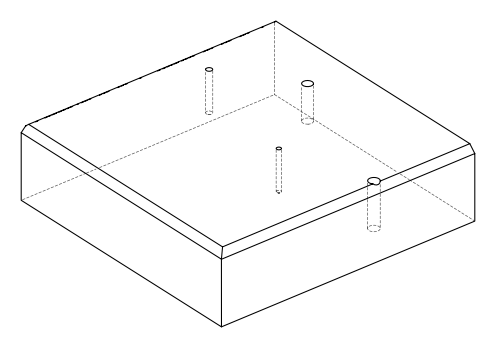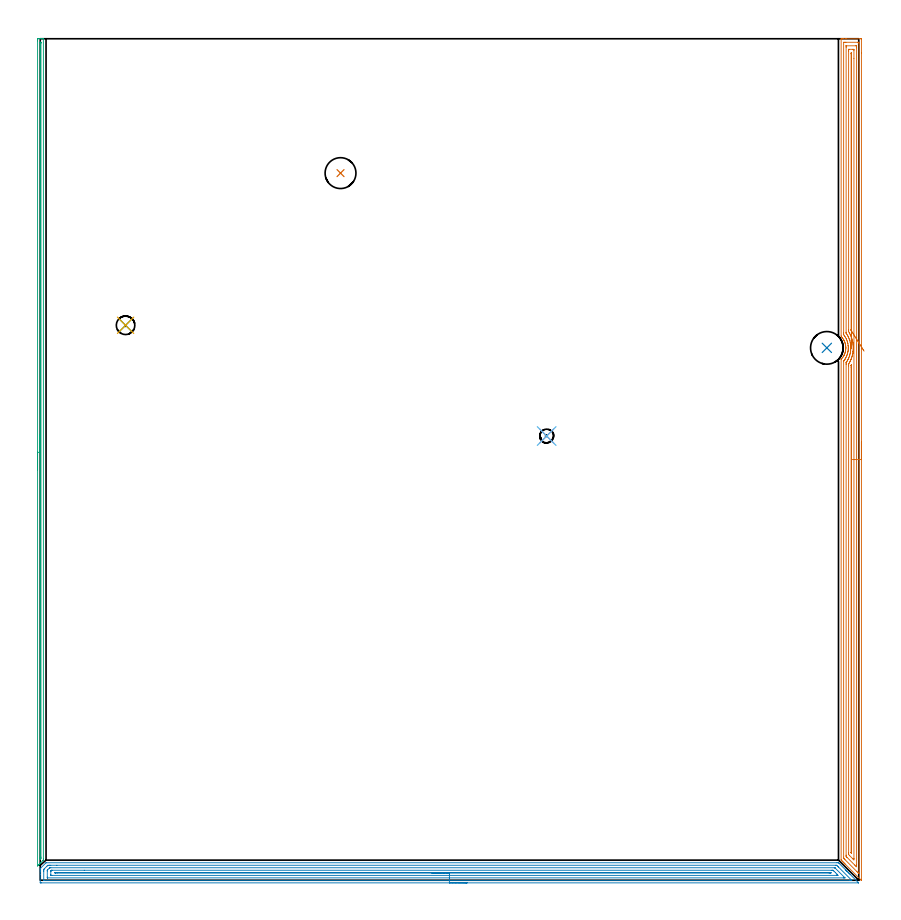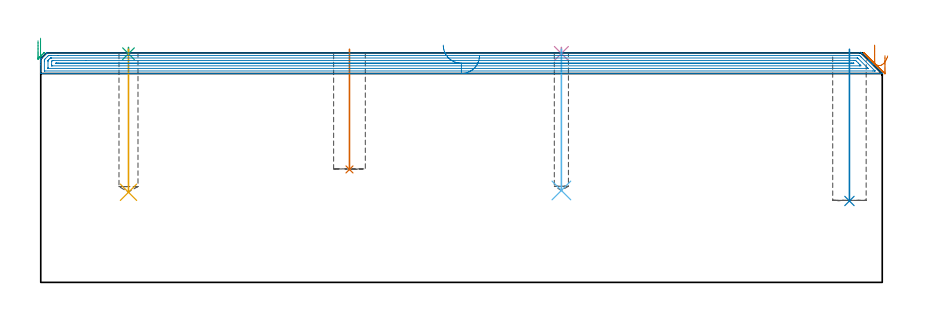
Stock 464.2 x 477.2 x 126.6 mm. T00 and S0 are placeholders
(PLAN: 9 operations, 5 tool changes, 46.4 min)
(1 INDEXABLE_INSERT_DRILL_BLIND_HOLE_FROM_SOLID | STEP1POCKET | NXT0302_006 | 0.27 min | 15380 mm3)
(2 INDEXABLE_INSERT_DRILL_BLIND_HOLE_FROM_SOLID_1 | STEP1POCKET_3 | NXT0302_008 | 0.34 min | 21857 mm3)
(3 SPOT_DRILL | STEP1POCKET_1 | NXT0321_9005460120000 | 0.03 min | 0 mm3)
(4 SPOT_DRILL_1 | STEP1POCKET_2 | NXT0321_9005460120000 | 0.03 min | 1 mm3)
(5 DRILL_BLIND_HOLE_INTO_CENTER | STEP1POCKET_1 | UGT0301_500 | 0.32 min | 6439 mm3)
(6 DRILL_BLIND_HOLE_INTO_CENTER_1 | STEP1POCKET_2 | UGT0301_473 | 0.31 min | 3513 mm3)
(7 AREA_MILL | FG_CHAMFER_SURFACE | UGT0205_001 | 19.05 min | 31530 mm3)
(8 AREA_MILL_1 | FG_CHAMFER_SURFACE_1 | UGT0205_001 | 18.48 min | 29668 mm3)
(9 AREA_MILL_2 | FG_CHAMFER_SURFACE_2 | UGT0205_001 | 7.62 min | 2542 mm3)
(TOOL NXT0302_006 | Index. Insert Drill 17.5mm [880-D1750L25-05] | D17.5 PA176 FL88 Z2)
(TOOL NXT0302_008 | Index. Insert Drill 18.5mm [880-D1850L25-05] | D18.5 PA176 FL93 Z2)
(TOOL NXT0321_9005460120000 | NC Spot Drill, 142deg, 12mm, Carbide, Uncoated | D12 PA142 FL30 Z2)
(TOOL UGT0301_500 | Carbide Drill 10.5 mm | D10.5 PA118 FL87 Z2)
(TOOL UGT0301_473 | Carbide Drill 7.8 mm | D7.8 PA118 FL76 Z2)
(TOOL UGT0205_001 | Chamfer Mill 20 x 3 x 45 deg. | D20 FL50 Z2)
(OP 1 INDEXABLE_INSERT_DRILL_BLIND_HOLE_FROM_SOLID)
G17 G21 G94 G90
T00 M6
G54
G17 G0 G90 X170.3 Y401. S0 M3
G43 Z136.6 H1
G94 G81 G98 Z62.3 F250. R128.6
G80
M5
M2
(OP 2 INDEXABLE_INSERT_DRILL_BLIND_HOLE_FROM_SOLID_1)
G17 G21 G94 G90
T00 M6
G54
G17 G0 G90 X446.1 Y301.9 S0 M3
G43 Z136.6 H1
G94 G81 G98 Z44.9 F250. R128.6
G80
M5
M2
(OP 3 SPOT_DRILL)
G17 G21 G94 G90
T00 M6
G54
G17 G0 G90 X48.4 Y314.7 S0 M3
G43 Z136.6 H0
G94 G81 G98 Z126.148 F250. R129.6
G80
M5
M2
(OP 4 SPOT_DRILL_1)
G17 G21 G94 G90
T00 M6
G54
G17 G0 G90 X287.2 Y251.9 S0 M3
G43 Z136.6 H0
G94 G81 G98 Z126.264 F250. R129.6
G80
M5
M2
(OP 5 DRILL_BLIND_HOLE_INTO_CENTER)
G17 G21 G94 G90
T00 M6
G54
G17 G0 G90 X48.4 Y314.7 S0 M3
G43 Z136.6 H0
G94 G81 G98 Z49.7 F250. R128.6
G80
M5
M2
(OP 6 DRILL_BLIND_HOLE_INTO_CENTER_1)
G17 G21 G94 G90
T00 M6
G54
G17 G0 G90 X287.2 Y251.9 S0 M3
G43 Z136.6 H0
G94 G81 G98 Z50.7 F250. R128.6
G80
M5
M2
(OP 7 AREA_MILL)
G17 G21 G94 G90
T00 M6
G54
G17 G0 G90 X465.7 Y248.553 S1061 M3
G43 Z136.6 H0
Z125.1
G94 G1 Y248.515 Z124.229 F250.
Y248.401 Z123.364
Y248.213 Z122.512
Y247.95 Z121.68
Y247.616 Z120.874
Y247.214 Z120.1
Y246.745 Z119.364
Y246.214 Z118.672
Y245.624 Z118.029
Y244.981 Z117.44
Y244.289 Z116.909
Y243.553 Z116.44
Y242.78 Z116.037
Y241.974 Z115.703
Y241.142 Z115.441
Y240.29 Z115.252
Y239.425 Z115.138
Y238.553 Z115.1
X465.699 Y0.053
X465.689 Y-0.081 Z115.106
X465.688 Y-0.085 Z115.107
X465.526 Y0.076 Z115.273
X465.465 Y0.136 Z115.334
X456.592 Y9.008 Z124.206
X456.422 Y9.176 Z124.372
X456.257 Y9.342 Z124.541
X456.145 Y9.454 Z124.653
X455.981 Y9.617 Z124.814
X455.821 Y9.778 Z124.976
X455.699 Y9.901 Z125.099
X455.54 Y10.058 Z125.255
X455.386 Y10.213 Z125.412
X455.252 Y10.347 Z125.546
X455.099 Y10.499 Z125.696
X454.951 Y10.649 Z125.847
X454.805 Y10.794 Z125.992
X454.658 Y10.94 Z126.137
X454.515 Y11.084 Z126.283
X454.359 Y11.24 Z126.439
X454.211 Y11.393 Z126.584
X454.205 Y11.404 Z126.59
X454.2 Y11.687 Z126.6
Y295.27
X454.203 Y295.414 Z126.589
X454.347 Y295.576 Z126.452
X454.407 Y295.64 Z126.392
X454.474 Y295.717 Z126.325
X454.576 Y295.832 Z126.223
X454.942 Y296.283 Z125.857
X455.092 Y296.493 Z125.706
X455.26 Y296.726 Z125.538
X455.466 Y297.056 Z125.331
X455.536 Y297.169 Z125.259
X455.642 Y297.354 Z125.153
X455.761 Y297.558 Z125.037
X455.796 Y297.62 Z125.002
X455.818 Y297.662 Z124.98
X455.907 Y297.85 Z124.892
X455.953 Y297.949 Z124.843
X456.018 Y298.085 Z124.78
X456.202 Y298.514 Z124.597
X456.319 Y298.843 Z124.477
X456.363 Y298.96 Z124.435
X456.501 Y299.409 Z124.295
X456.604 Y299.815 Z124.191
X456.696 Y300.223 Z124.103
X456.708 Y300.303 Z124.091
X456.771 Y300.75 Z124.029
X456.815 Y301.197 Z123.982
X456.828 Y301.473 Z123.966
Y301.522 Z123.96
X456.836 Y301.644 Z123.955
X456.837 Y301.925 Z123.953
Y302.091 Z123.951
X456.835 Y302.119
X456.829 Y302.257 Z123.959
X456.825 Y302.429 Z123.973
X456.82 Y302.539 Z123.978
X456.776 Y302.986 Z124.021
X456.731 Y303.309 Z124.065
X456.718 Y303.418 Z124.082
X456.696 Y303.576 Z124.104
X456.657 Y303.755 Z124.142
X456.63 Y303.88 Z124.169
X456.517 Y304.328 Z124.281
X456.429 Y304.627 Z124.37
X456.386 Y304.774 Z124.414
X456.225 Y305.224 Z124.574
X456.128 Y305.455 Z124.669
X456.092 Y305.541 Z124.704
X456.04 Y305.668 Z124.758
X455.818 Y306.137 Z124.979
X455.806 Y306.159 Z124.991
X455.702 Y306.352 Z125.093
X455.655 Y306.435 Z125.14
X455.583 Y306.563 Z125.215
X455.297 Y307.014 Z125.502
X454.993 Y307.457 Z125.806
X454.952 Y307.509 Z125.846
X454.941 Y307.523 Z125.857
X454.59 Y307.943 Z126.208
X454.205 Y308.377 Z126.591
X454.2 Y308.668 Z126.6
Y477.031
X454.202 Y477.193 Z126.588
X454.207 Y477.2 Z126.584
X454.547 Z126.253
X454.873 Z125.926
X455.54 Z125.255
X456.756 Z124.041
X457.304 Z123.49
X465.242 Z115.556
X465.518 Y477.197 Z115.279
X465.692 Y477.19 Z115.106
X465.699 Y477.014 Z115.099
X465.7 Y469.146 Z115.1
Y238.553
X464.286 Z116.514
X464.285 Y4.171 Z116.515
X464.284 Y4.095 Z116.516
X464.278 Y3.804 Z116.522
X464.184 Y3.878 Z116.616
X463.959 Y4.095 Z116.841
X463.478 Y4.574 Z117.322
X463.062 Y4.988 Z117.738
X456.422 Y11.628 Z124.378
X455.919 Y12.134 Z124.881
X455.748 Y12.311 Z125.052
X455.621 Y12.446 Z125.179
X455.615 Y13.027 Z125.185
Y294.302
X455.616 Y294.377 Z125.184
X455.618 Y294.427 Z125.182
X455.621 Y294.449 Z125.179
X455.635 Y294.471 Z125.165
X455.698 Y294.559 Z125.102
X455.801 Y294.694 Z124.999
X455.934 Y294.871 Z124.866
X456.229 Y295.27 Z124.571
X456.28 Y295.342 Z124.52
X456.308 Y295.386 Z124.492
X456.422 Y295.568 Z124.378
X456.644 Y295.938 Z124.156
X456.775 Y296.163 Z124.025
X456.965 Y296.507 Z123.835
X457.23 Y297.056 Z123.57
X457.24 Y297.078 Z123.56
X457.304 Y297.231 Z123.496
X457.505 Y297.746 Z123.295
X457.579 Y297.949 Z123.221
X457.73 Y298.411 Z123.07
X457.856 Y298.843 Z122.944
X457.896 Y298.99 Z122.904
X457.924 Y299.108 Z122.876
X458.061 Y299.736 Z122.739
X458.078 Y299.845 Z122.722
X458.186 Y300.616 Z122.614
X458.187 Y300.628 Z122.613
X458.22 Y301.056 Z122.58
X458.246 Y301.462 Z122.554
X458.247 Y301.522 Z122.553
X458.244 Y302.357 Z122.556
X458.241 Y302.415 Z122.559
X458.186 Y303.178 Z122.614
X458.172 Y303.316 Z122.628
X458.171 Y303.324 Z122.629
X458.032 Y304.202 Z122.768
X457.99 Y304.4 Z122.81
X457.817 Y305.095 Z122.983
X457.656 Y305.632 Z123.144
X457.529 Y305.988 Z123.271
X457.304 Y306.561 Z123.496
X457.163 Y306.881 Z123.637
X457.038 Y307.151 Z123.762
X456.701 Y307.774 Z124.099
X456.422 Y308.221 Z124.378
X456.125 Y308.668 Z124.675
X455.973 Y308.885 Z124.827
X455.637 Y309.324 Z125.163
X455.621 Y309.386 Z125.179
X455.617 Y309.483 Z125.183
X455.616 Y309.561 Z125.184
X455.614 Y310.379 Z125.186
X455.615 Y475.003 Z125.185
X455.616 Y475.105 Z125.184
X455.618 Y475.155 Z125.182
X455.621 Y475.176 Z125.179
X455.631 Y475.19 Z125.169
X456.028 Y475.197 Z124.772
X456.422 Y475.199 Z124.378
X456.907 Y475.2 Z123.893
X463.478 Y475.199 Z117.322
X463.966 Y475.197 Z116.834
X464.183 Y475.19 Z116.617
X464.279 Y475.171 Z116.521
X464.285 Y474.874 Z116.515
Y474.798
X464.286 Y238.553 Z116.514
X462.871 Z117.929
Y8.561
X462.87 Y8.283 Z117.93
X462.866 Y7.668 Z117.934
X462.865 Y7.656 Z117.935
X462.841 Y7.668 Z117.959
X462.596 Y7.907 Z118.204
X461.939 Y8.561 Z118.861
X457.473 Y13.027 Z123.327
X457.304 Y13.197 Z123.496
X457.127 Y13.38 Z123.673
X457.041 Y13.47 Z123.759
X457.036 Y13.641 Z123.764
X457.032 Y13.92 Z123.769
X457.029 Y14.198 Z123.771
Y292.59
Y292.869
X457.034 Y293.484 Z123.766
X457.035 Y293.55 Z123.765
X457.06 Y293.604 Z123.74
X457.11 Y293.68 Z123.69
X457.304 Y293.971 Z123.496
X457.462 Y294.216 Z123.338
X457.562 Y294.377 Z123.238
X457.796 Y294.772 Z123.004
X458.081 Y295.27 Z122.719
X458.118 Y295.339 Z122.682
X458.186 Y295.478 Z122.614
X458.4 Y295.947 Z122.4
X458.494 Y296.163 Z122.306
X458.661 Y296.575 Z122.139
X458.844 Y297.056 Z121.956
X458.902 Y297.225 Z121.898
X459.068 Y297.733 Z121.732
X459.116 Y297.901 Z121.684
X459.129 Y297.949 Z121.671
X459.295 Y298.613 Z121.505
X459.345 Y298.843 Z121.455
X459.449 Y299.35 Z121.351
X459.502 Y299.736 Z121.298
X459.554 Y300.136 Z121.246
X459.607 Y300.629 Z121.193
X459.633 Y300.95 Z121.167
X459.659 Y301.522 Z121.141
X459.66 Y301.816 Z121.14
X459.655 Y302.415 Z121.145
X459.636 Y302.733 Z121.164
X459.592 Y303.309 Z121.208
X459.552 Y303.712 Z121.248
X459.478 Y304.202 Z121.322
X459.389 Y304.77 Z121.411
X459.315 Y305.095 Z121.485
X459.102 Y305.954 Z121.698
X459.092 Y305.988 Z121.708
X459.068 Y306.067 Z121.732
X458.794 Y306.881 Z122.006
X458.621 Y307.334 Z122.179
X458.434 Y307.774 Z122.366
X458.186 Y308.308 Z122.614
X457.999 Y308.668 Z122.801
X457.778 Y309.081 Z123.022
X457.475 Y309.561 Z123.325
X457.035 Y310.241 Z123.765
X457.033 Y310.287 Z123.767
X457.03 Y310.361 Z123.77
X457.029 Y310.454 Z123.771
Y310.733
Y472.398
X457.03 Y473.012 Z123.77
X457.032 Y473.151 Z123.768
X457.035 Y473.183 Z123.765
X457.038 Y473.19 Z123.762
X457.057 Y473.194 Z123.743
X457.12 Y473.199 Z123.68
X462.596 Z118.204
X462.782 Y473.197 Z118.018
X462.834 Y473.194 Z117.966
X462.862 Y473.19 Z117.938
X462.865 Y473.177 Z117.935
X462.869 Y473.105 Z117.931
X462.871 Y473.012 Z117.929
Y472.733
X462.872 Y472.119 Z117.928
X462.871 Y238.553 Z117.929
X461.457 Z119.343
X461.456 Y12.395 Z119.344
X461.455 Y12.134 Z119.345
X461.45 Y11.508 Z119.35
X460.816 Y12.134 Z119.984
X459.031 Y13.92 Z121.769
X458.45 Y14.546 Z122.35
X458.447 Y14.813 Z122.353
X458.444 Y15.446 Z122.356
X458.443 Y291.697 Z122.357
X458.444 Y292.329 Z122.356
X458.447 Y292.59 Z122.353
X458.45 Y292.745 Z122.35
X458.519 Y292.866 Z122.281
X458.622 Y293.042 Z122.178
X458.884 Y293.484 Z121.916
X458.952 Y293.601 Z121.848
X459.068 Y293.809 Z121.732
X459.265 Y294.178 Z121.535
X459.362 Y294.377 Z121.438
X459.55 Y294.782 Z121.25
X459.765 Y295.27 Z121.035
X459.82 Y295.401 Z120.98
X459.95 Y295.725 Z120.85
X460.069 Y296.043 Z120.731
X460.111 Y296.163 Z120.689
X460.288 Y296.714 Z120.512
X460.394 Y297.056 Z120.406
X460.489 Y297.404 Z120.311
X460.629 Y297.949 Z120.171
X460.668 Y298.116 Z120.132
X460.824 Y298.843 Z119.976
X460.825 Y298.849 Z119.975
X460.832 Y298.888 Z119.968
X460.933 Y299.634 Z119.867
X460.945 Y299.736 Z119.855
X460.963 Y299.894 Z119.837
X461.017 Y300.442 Z119.783
X461.031 Y300.629 Z119.769
X461.056 Y301.031 Z119.744
X461.068 Y301.283 Z119.732
X461.074 Y301.522 Z119.726
X461.076 Y301.779 Z119.724
X461.074 Y302.17 Z119.726
X461.069 Y302.415 Z119.731
X461.058 Y302.68 Z119.742
X461.034 Y303.104 Z119.766
X461.017 Y303.309 Z119.783
X460.963 Y303.903 Z119.837
X460.945 Y304.088 Z119.855
X460.929 Y304.202 Z119.871
X460.832 Y304.851 Z119.968
X460.793 Y305.095 Z120.007
X460.784 Y305.143 Z120.016
X460.683 Y305.61 Z120.117
X460.592 Y305.988 Z120.208
X460.511 Y306.313 Z120.289
X460.353 Y306.881 Z120.447
X460.123 Y307.599 Z120.677
X460.061 Y307.774 Z120.739
X459.95 Y308.069 Z120.85
X459.703 Y308.668 Z121.097
X459.508 Y309.116 Z121.292
X459.29 Y309.561 Z121.51
X459.068 Y309.981 Z121.732
X458.805 Y310.454 Z121.995
X458.45 Y311.08 Z122.35
X458.447 Y311.347 Z122.353
X458.443 Y311.98 Z122.357
Y470.332
X458.447 Y470.962 Z122.353
X458.45 Y471.174 Z122.35
X458.457 Y471.191 Z122.343
X458.479 Y471.194 Z122.321
X458.533 Y471.197 Z122.267
X458.64 Y471.199 Z122.16
X460.857 Y471.2 Z119.943
X461.264 Y471.19 Z119.536
X461.451 Y471.18 Z119.349
X461.452 Y471.073 Z119.348
X461.456 Y470.593 Z119.344
X461.457 Y466.087 Z119.343
Y238.553
X460.043 Z120.757
X460.042 Y15.706 Z120.758
X460.041 Y15.614 Z120.759
X460.037 Y15.519 Z120.763
X460.028 Y15.382 Z120.772
X459.95 Y15.457 Z120.85
X459.891 Y15.52 Z120.909
X459.864 Y15.554 Z120.936
X459.861 Y15.613 Z120.939
X459.858 Y15.706 Z120.942
X459.857 Y15.8 Z120.943
Y290.898
X459.858 Y291.697 Z120.942
X459.859 Y291.789 Z120.941
X459.864 Y291.885 Z120.936
X459.875 Y292.025 Z120.925
X459.95 Y292.157 Z120.85
X460.03 Y292.288 Z120.77
X460.038 Y291.98 Z120.762
X460.042 Y291.791 Z120.758
X460.043 Y291.697 Z120.757
Y291.603
Y238.553
Y237.682 Z120.795
Y236.817 Z120.909
Y235.965 Z121.098
Y235.133 Z121.36
Y234.327 Z121.694
Y233.553 Z122.097
Y232.818 Z122.566
Y232.126 Z123.097
Y231.482 Z123.686
Y230.893 Z124.329
Y230.362 Z125.021
Y229.893 Z125.757
Y229.49 Z126.531
Y229.156 Z127.337
Y228.894 Z128.169
Y228.705 Z129.021
Y228.591 Z129.886
Y228.553 Z130.757
G0 Z136.6
X467.202 Y300.05
Z124.916
G1 X466.968 Y300.425 Z124.164
X466.699 Y300.854 Z123.453
X466.4 Y301.333 Z122.789
X466.07 Y301.86 Z122.177
X465.714 Y302.431 Z121.621
X465.333 Y303.04 Z121.126
X464.931 Y303.683 Z120.695
X464.51 Y304.356 Z120.333
X464.075 Y305.053 Z120.04
X463.627 Y305.769 Z119.821
X463.171 Y306.498 Z119.676
X462.71 Y307.236 Z119.606
X462.248 Y307.975 Z119.613
X461.787 Y308.712 Z119.695
X461.333 Y309.439 Z119.853
X460.887 Y310.152 Z120.085
X460.454 Y310.846 Z120.39
X460.036 Y311.514 Z120.764
X459.95 Y311.651 Z120.85
X459.888 Y311.764 Z120.912
X459.864 Y311.834 Z120.936
X459.861 Y311.958 Z120.939
X459.858 Y312.146 Z120.942
X459.857 Y312.24 Z120.943
Y312.335
Y468.64
X459.859 Y468.735 Z120.941
X459.864 Y468.923 Z120.936
X459.876 Y469.19 Z120.924
X459.95 Y469.191 Z120.85
X460.035 Y469.19 Z120.765
X460.043 Y468.546 Z120.757
X460.042 Y312.052 Z120.758
X460.041 Y311.864 Z120.759
X460.036 Y311.514 Z120.764
X460.024 Y310.643 Z120.814
X460.013 Y309.78 Z120.939
X460.002 Y308.931 Z121.139
X459.991 Y308.102 Z121.412
X459.98 Y307.301 Z121.757
X459.97 Y306.532 Z122.17
X459.961 Y305.803 Z122.648
X459.951 Y305.118 Z123.188
X459.943 Y304.483 Z123.786
X459.935 Y303.902 Z124.437
X459.929 Y303.38 Z125.136
X459.922 Y302.921 Z125.878
X459.917 Y302.529 Z126.657
X459.913 Y302.205 Z127.467
X459.91 Y301.954 Z128.303
X459.907 Y301.777 Z129.157
X459.906 Y301.674 Z130.023
Y301.648 Z130.895
G0 Z136.6
M5
M2
(OP 8 AREA_MILL_1)
G17 G21 G94 G90
T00 M6
G54
G17 G0 G90 X242.05 Y-1.5 S1061 M3
G43 Z136.6 H0
Z125.2
G94 G1 X242.012 Z124.328 F250.
X241.898 Z123.464
X241.709 Z122.612
X241.447 Z121.78
X241.113 Z120.974
X240.71 Z120.2
X240.242 Z119.464
X239.71 Z118.772
X239.121 Z118.129
X238.478 Z117.54
X237.786 Z117.008
X237.05 Z116.54
X236.276 Z116.137
X235.47 Z115.803
X234.638 Z115.541
X233.786 Z115.352
X232.922 Z115.238
X232.05 Z115.2
X0.621
X0.152 Y-1.495 Z115.203
X0.01 Y-1.492 Z115.206
X0. Y-1.345 Z115.352
Y3.321 Z120.015
Y4.737 Z121.433
Y5.079 Z121.775
Y5.765 Z122.464
Y6.399 Z123.098
X0.001 Y6.498 Z123.197
X0.01 Y6.6 Z123.295
X0.108 Y6.709 Z123.408
X3.272 Y9.872 Z126.572
X3.301 Y9.9 Z126.6
X451.863
X452.701 Y9.893 Z126.592
X452.757 Y9.841 Z126.54
X453.124 Y9.477 Z126.175
X456.643 Y5.959 Z122.655
X456.778 Y5.824 Z122.521
X456.944 Y5.657 Z122.355
X457.083 Y5.519 Z122.215
X457.224 Y5.377 Z122.075
X457.377 Y5.224 Z121.922
X457.523 Y5.079 Z121.775
X457.671 Y4.93 Z121.628
X457.81 Y4.791 Z121.489
X457.963 Y4.64 Z121.335
X458.449 Y4.151 Z120.851
X458.714 Y3.887 Z120.586
X458.842 Y3.76 Z120.456
X459.196 Y3.404 Z120.104
X464.015 Y-1.414 Z115.285
X464.075 Y-1.478 Z115.221
X464.083 Y-1.495 Z115.204
X464.075 Y-1.5 Z115.2
X232.05
Y-0.086 Z116.614
X2.294 Y-0.085 Z116.615
X2.043 Y-0.081 Z116.619
X2.017 Y-0.079 Z116.621
X2.01 Y-0.066 Z116.634
X2.003 Y-0.033 Z116.667
X2.001 Y0. Z116.7
X2. Y5.079 Z121.779
X2.001 Y5.48 Z122.18
X2.01 Y5.959 Z122.659
X2.016 Y6.154 Z122.854
X2.11 Y6.252 Z122.952
X2.408 Y6.558 Z123.258
X3.879 Y8.029 Z124.729
X4.195 Y8.342 Z125.042
X4.328 Y8.466 Z125.166
X5.089 Y8.483 Z125.183
X5.203 Y8.485 Z125.185
X5.982 Y8.486 Z125.186
X9.452
X451.084 Y8.485 Z125.185
X451.473 Y8.479 Z125.179
X451.664 Y8.475 Z125.175
X451.863 Y8.283 Z124.983
X452.432 Y7.718 Z124.418
X452.757 Y7.394 Z124.094
X459.905 Y0.245 Z116.945
X460.143 Y0.004 Z116.704
X460.183 Y-0.039 Z116.661
X460.216 Y-0.077 Z116.623
X460.171 Y-0.079 Z116.621
X459.905 Y-0.084 Z116.616
X459.791 Y-0.085 Z116.615
X459.011 Y-0.086 Z116.614
X232.05
Y1.328 Z118.028
X4.195 Y1.329 Z118.029
X4.116 Y1.33 Z118.03
X4.054 Y1.333 Z118.033
X4.019 Y1.335 Z118.035
X4.01 Y1.371 Z118.071
X4.005 Y1.562 Z118.262
X4.001 Y1.753 Z118.453
X4. Y5.271 Z121.971
X4.002 Y5.463 Z122.163
X4.006 Y5.591 Z122.291
X4.01 Y5.692 Z122.392
X4.038 Y5.727 Z122.427
X4.195 Y5.895 Z122.595
X4.227 Y5.928 Z122.628
X5.138 Y6.838 Z123.538
X5.31 Y7.002 Z123.702
X5.37 Y7.059 Z123.759
X5.509 Y7.064 Z123.764
X5.748 Y7.069 Z123.769
X5.982 Y7.071 Z123.771
X450.313
X450.471 Y7.069 Z123.769
X450.596 Y7.065 Z123.765
X450.627 Y7.063 Z123.763
X450.64 Y7.054 Z123.754
X450.666 Y7.031 Z123.731
X450.862 Y6.838 Z123.538
X450.969 Y6.732 Z123.432
X456.138 Y1.562 Z118.262
X456.331 Y1.366 Z118.066
X456.357 Y1.332 Z118.032
X456.331 Y1.33 Z118.03
X455.674 Y1.329 Z118.029
X455.437 Y1.328 Z118.028
X232.05
Y2.743 Z119.443
X6.569
X6.139 Y2.745 Z119.445
X6.051 Y2.747 Z119.447
X6.017 Y2.749 Z119.449
X6.01 Y2.787 Z119.487
X6.007 Y2.889 Z119.589
X6. Y3.303 Z120.003
Y5.062 Z121.762
X6.001 Y5.079 Z121.779
X6.006 Y5.187 Z121.887
X6.01 Y5.239 Z121.939
X6.043 Y5.283 Z121.983
X6.178 Y5.423 Z122.123
X6.35 Y5.597 Z122.297
X6.387 Y5.631 Z122.331
X6.407 Y5.647 Z122.347
X6.437 Y5.65 Z122.35
X6.582 Y5.654 Z122.354
X6.876 Y5.656 Z122.356
X24.977 Y5.657 Z122.357
X448.595
X449.182 Y5.656 Z122.356
X449.493 Y5.653 Z122.353
X449.559 Y5.65 Z122.35
X449.614 Y5.626 Z122.326
X450.076 Y5.176 Z121.876
X450.969 Y4.282 Z120.982
X451.863 Y3.387 Z120.087
X451.925 Y3.321 Z120.021
X452.443 Y2.75 Z119.45
X451.863 Y2.745 Z119.445
X451.556 Y2.744 Z119.444
X232.05 Y2.743 Z119.443
Y4.157 Z120.857
X9.6
X8.705 Y4.159 Z120.859
X8.663 Y4.161 Z120.861
X8.102 Y4.2 Z120.9
X8.623 Y4.24 Z120.94
X8.663 Y4.241 Z120.941
X9.513 Y4.243 Z120.943
X447.395
X448.249 Y4.239 Z120.939
X448.289 Y4.236 Z120.936
X448.557 Y4.2 Z120.9
X448.326 Y4.163 Z120.863
X448.289 Y4.161 Z120.861
X447.439 Y4.157 Z120.857
X447.395
X232.05
X231.178 Z120.895
X230.313 Z121.009
X229.462 Z121.198
X228.63 Z121.46
X227.824 Z121.794
X227.05 Z122.197
X226.314 Z122.665
X225.622 Z123.196
X224.979 Z123.786
X224.39 Z124.429
X223.858 Z125.121
X223.39 Z125.857
X222.987 Z126.631
X222.653 Z127.437
X222.391 Z128.269
X222.202 Z129.12
X222.088 Z129.985
X222.05 Z130.857
G0 Z136.6
M5
M2
(OP 9 AREA_MILL_2)
G17 G21 G94 G90
T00 M6
G54
G17 G0 G90 X-1.5 Y232.65 S1061 M3
G43 Z136.6 H0
Z133.3
G94 G1 Y232.688 Z132.428 F250.
Y232.802 Z131.563
Y232.991 Z130.712
Y233.253 Z129.88
Y233.587 Z129.074
Y233.99 Z128.3
Y234.458 Z127.564
Y234.99 Z126.872
Y235.579 Z126.229
Y236.222 Z125.64
Y236.914 Z125.108
Y237.65 Z124.64
Y238.424 Z124.237
Y239.23 Z123.903
Y240.062 Z123.641
Y240.914 Z123.452
Y241.778 Z123.338
Y242.65 Z123.3
Y476.043
X-1.499 Y476.588 Z123.301
X-1.496 Y476.932
X-1.492 Y477.19 Z123.303
X-1.16 Y477.2 Z123.634
X-0.61 Z124.187
X-0.287 Z124.509
X0.264 Z125.059
X0.587 Z125.381
X1.549 Z126.348
X1.677 Y477.197 Z126.469
X1.797 Y477.19 Z126.588
X1.8 Y477.035 Z126.6
X1.796 Y12.283 Z126.596
X1.789 Y11.44 Z126.588
X1.779 Y11.39 Z126.579
X1.774 Y11.38 Z126.574
X1.46 Y11.059 Z126.257
X0.288 Y9.887 Z125.086
X0.15 Y9.748 Z124.946
X0.006 Y9.605 Z124.803
X-0.139 Y9.46 Z124.658
X-0.287 Y9.311 Z124.508
X-0.441 Y9.158 Z124.357
X-0.567 Y9.032 Z124.231
X-0.724 Y8.874 Z124.071
X-0.887 Y8.712 Z123.911
X-0.994 Y8.605 Z123.804
X-1.334 Y8.265 Z123.464
X-1.384 Y8.216 Z123.414
X-1.496 Y8.115 Z123.302
X-1.499 Y8.121 Z123.299
X-1.5 Y242.65 Z123.3
X-0.086 Z124.714
X-0.085 Y474.803 Z124.715
X-0.084 Y475.044 Z124.716
X-0.081 Y475.163 Z124.719
X-0.079 Y475.187 Z124.721
X-0.07 Y475.19 Z124.73
X-0.044 Y475.194 Z124.756
X0.199 Y475.198 Z124.999
X0.339 Y475.193 Z125.139
X0.366 Y475.19 Z125.166
X0.379 Y475.18 Z125.179
X0.381 Y475.149 Z125.181
X0.384 Y475.01 Z125.184
X0.385 Y474.803 Z125.185
X0.386 Y474.597 Z125.186
X0.381 Y13.176 Z125.181
X0.38 Y12.968 Z125.18
X0.376 Y12.498 Z125.176
X0.374 Y12.439 Z125.174
X0.343 Y12.403 Z125.143
X0.231 Y12.283 Z125.031
X0.03 Y12.085 Z124.83
X-0.034 Y12.025 Z124.766
X-0.079 Y11.986 Z124.721
X-0.082 Y12.074 Z124.718
X-0.084 Y12.283 Z124.716
X-0.086 Y12.679 Z124.714
Y12.971
Y242.65
Y243.522 Z124.752
Y244.386 Z124.866
Y245.238 Z125.055
Y246.07 Z125.317
Y246.876 Z125.651
Y247.65 Z126.054
Y248.386 Z126.523
Y249.078 Z127.054
Y249.721 Z127.643
Y250.31 Z128.286
Y250.842 Z128.978
Y251.31 Z129.714
Y251.713 Z130.488
Y252.047 Z131.294
Y252.309 Z132.126
Y252.498 Z132.978
Y252.612 Z133.843
Y252.65 Z134.714
G0 Z136.6
M5
M2
